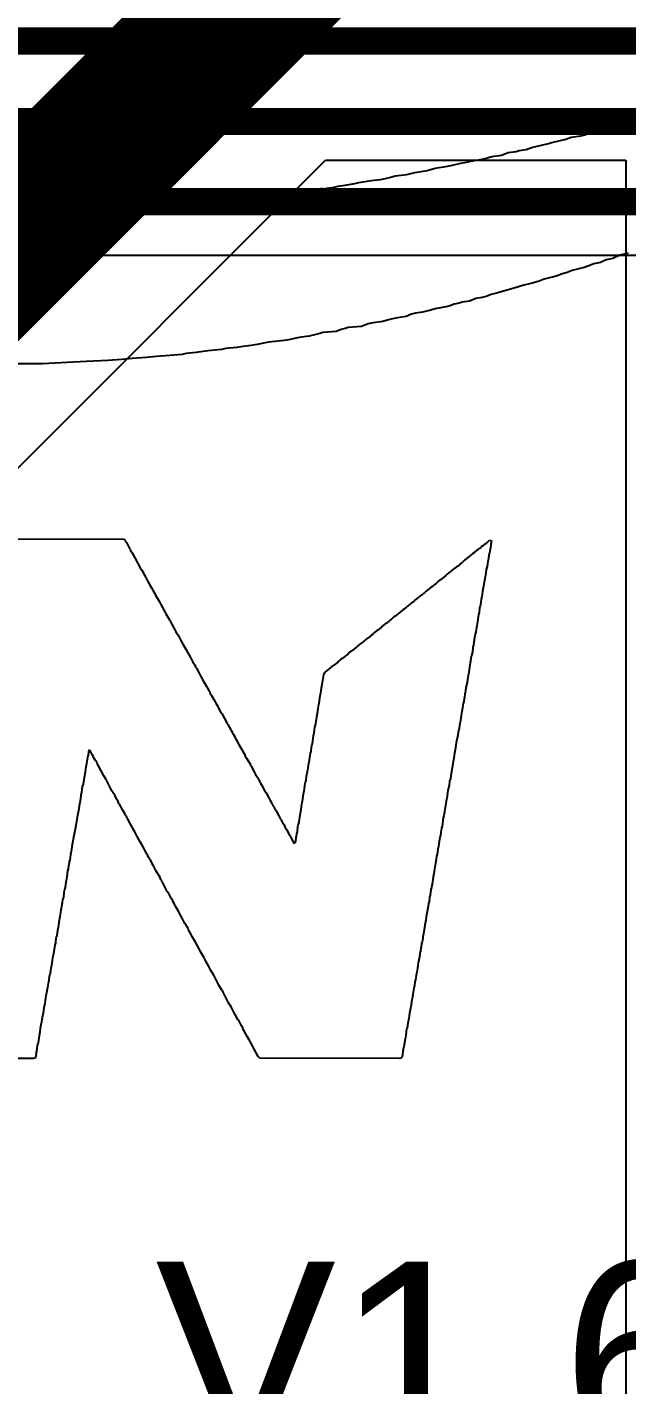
# Model space of a CAD drawing. Header units: inches. Extents: x 0 to 5359, y 0 to 5098.
# Drawn here: x 27.85 to 31.78, y 51.52 to 60.41 of the extents above; entities that cross this region are included whole.
import ezdxf

# ---------------------------------------------------------------- set-up
doc = ezdxf.new("R2010")
doc.units = ezdxf.units.IN
for name, color, linetype in [('Layer 2', 76, 'Continuous'), ('Top Layer', 1, 'Continuous'), ('Top Overlay', 2, 'Continuous')]:
    doc.layers.add(name, color=color, linetype=linetype)
doc.styles.add('Arial', font='', dxfattribs={"height": 0.2})
doc.styles.get('Arial').set_extended_font_data('Arial')

msp = doc.modelspace()

# ---------------------------------------------------------------- linework, layer by layer
at = {"layer": 'Layer 2'}
for p, q in [((22.6326, 52.3609), (29.8093, 59.5376)), ((29.8093, 59.5376), (31.7754, 59.5376)), ((31.7754, 59.5376), (31.7754, 48.771))]:
    msp.add_line(p, q, dxfattribs=at)
msp.add_lwpolyline([(21.4582, 52.7332, 1.016, 1.016, 0), (31, 62.2749, 1.016, 1.016, 0)], format="xyseb", dxfattribs=at)
at = {"layer": 'Top Layer'}
msp.add_line((20.9825, 58.9165), (36.6463, 58.9165), dxfattribs=at)
for points in [[(21.2344, 60.3181, 0.1778, 0.1778, 0), (37.2822, 60.3181, 0.1778, 0.1778, 0)], [(24.0378, 59.7916, 0.1778, 0.1778, 0), (36.9118, 59.7916, 0.1778, 0.1778, 0)], [(20.5486, 59.2661, 0.1778, 0.1778, 0), (36.7911, 59.2661, 0.1778, 0.1778, 0)]]:
    msp.add_lwpolyline(points, format="xyseb", dxfattribs=at)
at = {"layer": 'Top Overlay'}
for p, q in [((31.6009, 59.7311), (31.6443, 59.7478)), ((31.6443, 59.7478), (31.6976, 59.7544)), ((31.6976, 59.7544), (31.7309, 59.7677)), ((31.7309, 59.7677), (31.8375, 59.7944)), ((31.2911, 59.6545), (31.3844, 59.6745)), ((31.3844, 59.6745), (31.4177, 59.6878)), ((31.4177, 59.6878), (31.481, 59.6978)), ((31.481, 59.6978), (31.5077, 59.7044)), ((31.5077, 59.7044), (31.551, 59.7211)), ((31.551, 59.7211), (31.6009, 59.7311)), ((30.8979, 59.5612), (30.9612, 59.5712)), ((30.9612, 59.5712), (31.0046, 59.5878)), ((31.0046, 59.5878), (31.0579, 59.5945)), ((31.0579, 59.5945), (31.0779, 59.6012)), ((31.0779, 59.6012), (31.1245, 59.6078)), ((31.1245, 59.6078), (31.1578, 59.6211)), ((31.1578, 59.6211), (31.2611, 59.6445)), ((31.2611, 59.6445), (31.2911, 59.6545)), ((30.4748, 59.4712), (30.5281, 59.4845)), ((30.5281, 59.4845), (30.6081, 59.4979)), ((30.6081, 59.4979), (30.6414, 59.5045)), ((30.6414, 59.5045), (30.6947, 59.5179)), ((30.6947, 59.5179), (30.7347, 59.5245)), ((30.7347, 59.5245), (30.7613, 59.5312)), ((30.7613, 59.5312), (30.8346, 59.5445)), ((30.8346, 59.5445), (30.8613, 59.5512)), ((30.8613, 59.5512), (30.8979, 59.5612)), ((30.0017, 59.3846), (30.0283, 59.3913)), ((30.0283, 59.3913), (30.1083, 59.4046)), ((30.1083, 59.4046), (30.1683, 59.4112)), ((30.1683, 59.4112), (30.2016, 59.4179)), ((30.2016, 59.4179), (30.2282, 59.4246)), ((30.2282, 59.4246), (30.2649, 59.4346)), ((30.2649, 59.4346), (30.3415, 59.4446)), ((30.3415, 59.4446), (30.3948, 59.4579)), ((30.3948, 59.4579), (30.4748, 59.4712)), ((29.3686, 59.298), (29.4486, 59.3046)), ((29.4486, 59.3046), (29.5019, 59.3113)), ((29.5019, 59.3113), (29.5352, 59.318)), ((29.5352, 59.318), (29.6019, 59.3246)), ((29.6019, 59.3246), (29.6352, 59.3313)), ((29.6352, 59.3313), (29.6752, 59.3379)), ((29.6752, 59.3379), (29.7418, 59.3446)), ((29.7418, 59.3446), (29.7918, 59.3546)), ((29.7918, 59.3546), (29.7984, 59.3479)), ((29.7984, 59.3479), (29.8184, 59.3546)), ((29.8184, 59.3546), (29.8651, 59.3613)), ((29.8651, 59.3613), (29.8917, 59.3679)), ((29.8917, 59.3679), (29.9384, 59.3746)), ((29.9384, 59.3746), (30.0017, 59.3846)), ((28.5757, 59.2113), (28.6423, 59.218)), ((28.6423, 59.218), (28.6523, 59.2213)), ((28.6523, 59.2213), (28.6723, 59.2147)), ((28.6723, 59.2147), (28.7189, 59.2213)), ((28.7189, 59.2213), (28.7789, 59.228)), ((28.7789, 59.228), (28.7989, 59.2347)), ((28.7989, 59.2347), (28.9422, 59.2447)), ((28.9422, 59.2447), (29.0155, 59.2513)), ((29.0155, 59.2513), (29.0821, 59.258)), ((29.0821, 59.258), (29.1088, 59.2646)), ((29.1088, 59.2646), (29.1987, 59.2746)), ((29.1987, 59.2746), (29.3153, 59.2846)), ((29.3153, 59.2846), (29.3686, 59.298)), ((27.8094, 59.1647), (28.0059, 59.1747)), ((28.0059, 59.1747), (28.0559, 59.178)), ((28.0559, 59.178), (28.0726, 59.1747)), ((28.0726, 59.1747), (28.0926, 59.1813)), ((28.0926, 59.1813), (28.2991, 59.188)), ((28.2991, 59.188), (28.3191, 59.1947)), ((28.3191, 59.1947), (28.3325, 59.188)), ((28.3325, 59.188), (28.3524, 59.1947)), ((28.3524, 59.1947), (28.3791, 59.2013)), ((28.3791, 59.2013), (28.5757, 59.2113)), ((31.5676, 58.8582), (31.5343, 58.8448)), ((31.6109, 58.8682), (31.5676, 58.8582)), ((31.6476, 58.8848), (31.6109, 58.8682)), ((31.6909, 58.8948), (31.6476, 58.8848)), ((31.7375, 58.9148), (31.6909, 58.8948)), ((31.7909, 58.9281), (31.7375, 58.9148)), ((31.3211, 58.7782), (31.2411, 58.7582)), ((31.3544, 58.7915), (31.3211, 58.7782)), ((31.391, 58.8015), (31.3544, 58.7915)), ((31.4244, 58.8149), (31.391, 58.8015)), ((31.5043, 58.8348), (31.4244, 58.8149)), ((31.5343, 58.8448), (31.5043, 58.8348)), ((31.0046, 58.6882), (30.9379, 58.6683)), ((31.0512, 58.7016), (31.0046, 58.6882)), ((31.1078, 58.7182), (31.0512, 58.7016)), ((31.1445, 58.7282), (31.1078, 58.7182)), ((31.1711, 58.7349), (31.1445, 58.7282)), ((31.2078, 58.7449), (31.1711, 58.7349)), ((31.2411, 58.7582), (31.2078, 58.7449)), ((30.6514, 58.595), (30.6181, 58.5816)), ((30.6847, 58.6016), (30.6514, 58.595)), ((30.7047, 58.6083), (30.6847, 58.6016)), ((30.7513, 58.6149), (30.7047, 58.6083)), ((30.7947, 58.6316), (30.7513, 58.6149)), ((30.8346, 58.6383), (30.7947, 58.6316)), ((30.8613, 58.6449), (30.8346, 58.6383)), ((30.8946, 58.6583), (30.8613, 58.6449)), ((30.9379, 58.6683), (30.8946, 58.6583)), ((30.2816, 58.505), (30.2482, 58.4983)), ((30.3382, 58.515), (30.2816, 58.505)), ((30.3715, 58.5283), (30.3382, 58.515)), ((30.3982, 58.535), (30.3715, 58.5283)), ((30.4448, 58.5416), (30.3982, 58.535)), ((30.4981, 58.555), (30.4448, 58.5416)), ((30.5281, 58.565), (30.4981, 58.555)), ((30.5614, 58.5716), (30.5281, 58.565)), ((30.6181, 58.5816), (30.5614, 58.5716)), ((29.8784, 58.415), (29.7918, 58.4084)), ((29.9117, 58.4284), (29.8784, 58.415)), ((29.9384, 58.435), (29.9117, 58.4284)), ((29.9584, 58.4417), (29.9384, 58.435)), ((30.045, 58.4484), (29.9584, 58.4417)), ((30.0883, 58.465), (30.045, 58.4484)), ((30.1216, 58.4717), (30.0883, 58.465)), ((30.1849, 58.4817), (30.1216, 58.4717)), ((30.2216, 58.4917), (30.1849, 58.4817)), ((30.2482, 58.4983), (30.2216, 58.4917)), ((29.322, 58.3251), (29.2687, 58.3184)), ((29.362, 58.3317), (29.322, 58.3251)), ((29.4353, 58.3451), (29.362, 58.3317)), ((29.5019, 58.3517), (29.4353, 58.3451)), ((29.5552, 58.3584), (29.5019, 58.3517)), ((29.5885, 58.3651), (29.5552, 58.3584)), ((29.6152, 58.3717), (29.5885, 58.3651)), ((29.6485, 58.3784), (29.6152, 58.3717)), ((29.7018, 58.3851), (29.6485, 58.3784)), ((29.7285, 58.3917), (29.7018, 58.3851)), ((29.7718, 58.4017), (29.7285, 58.3917)), ((29.7918, 58.4084), (29.7718, 58.4017)), ((28.5424, 58.2385), (28.4757, 58.2318)), ((28.6357, 58.2451), (28.5424, 58.2385)), ((28.7023, 58.2518), (28.6357, 58.2451)), ((28.7889, 58.2584), (28.7023, 58.2518)), ((28.8689, 58.2651), (28.7889, 58.2584)), ((28.8955, 58.2718), (28.8689, 58.2651)), ((28.9622, 58.2784), (28.8955, 58.2718)), ((29.0388, 58.2884), (28.9622, 58.2784)), ((29.1288, 58.2984), (29.0388, 58.2884)), ((29.1554, 58.3051), (29.1288, 58.2984)), ((29.2287, 58.3118), (29.1554, 58.3051)), ((29.2687, 58.3184), (29.2287, 58.3118)), ((27.956, 58.2051), (27.3396, 58.2018)), ((28.1159, 58.2118), (27.956, 58.2051)), ((28.2425, 58.2185), (28.1159, 58.2118)), ((28.3824, 58.2251), (28.2425, 58.2185)), ((28.4757, 58.2318), (28.3824, 58.2251)), ((27.5671, 57.0592), (28.488, 57.0569)), ((28.488, 57.0569), (28.496, 57.049)), ((28.496, 57.049), (28.4982, 57.0399)), ((28.4982, 57.0399), (28.505, 57.0331)), ((28.505, 57.0331), (28.5254, 56.9945)), ((28.5254, 56.9945), (28.53, 56.99)), ((28.53, 56.99), (28.5322, 56.9809)), ((30.8006, 56.9809), (30.8142, 56.9923)), ((30.8142, 56.9923), (30.8199, 56.998)), ((30.8199, 56.998), (30.8244, 57.0002)), ((30.8244, 57.0002), (30.8312, 57.007)), ((30.8312, 57.007), (30.8426, 57.0138)), ((30.8426, 57.0138), (30.8471, 57.0184)), ((30.8471, 57.0184), (30.8516, 57.0206)), ((30.8516, 57.0206), (30.8584, 57.0274)), ((30.8584, 57.0274), (30.863, 57.0297)), ((30.863, 57.0297), (30.8834, 57.0501)), ((30.8834, 57.0501), (30.8947, 57.0479)), ((30.8868, 56.99), (30.8845, 56.9809)), ((30.8891, 56.9968), (30.8868, 56.99)), ((30.8913, 57.024), (30.8891, 56.9968)), ((30.8936, 57.0331), (30.8913, 57.024)), ((30.8959, 57.0399), (30.8936, 57.0331)), ((30.8947, 57.0479), (30.8959, 57.0399)), ((28.5322, 56.9809), (28.5413, 56.9673)), ((28.5413, 56.9673), (28.5436, 56.9628)), ((28.5436, 56.9628), (28.5595, 56.9333)), ((28.5595, 56.9333), (28.5776, 56.9015)), ((28.5776, 56.9015), (28.5958, 56.8675)), ((30.7019, 56.9004), (30.7201, 56.9186)), ((30.7201, 56.9186), (30.7246, 56.9208)), ((30.7246, 56.9208), (30.753, 56.9424)), ((30.753, 56.9424), (30.7598, 56.9469)), ((30.7598, 56.9469), (30.762, 56.9515)), ((30.762, 56.9515), (30.7654, 56.9549)), ((30.7654, 56.9549), (30.77, 56.9571)), ((30.77, 56.9571), (30.7768, 56.9639)), ((30.7768, 56.9639), (30.7881, 56.9707)), ((30.7881, 56.9707), (30.8006, 56.9809)), ((30.872, 56.9095), (30.8698, 56.8913)), ((30.8766, 56.9276), (30.872, 56.9095)), ((30.88, 56.956), (30.8766, 56.9276)), ((30.8823, 56.9651), (30.88, 56.956)), ((30.8845, 56.9809), (30.8823, 56.9651)), ((28.5958, 56.8675), (28.6048, 56.8539)), ((28.6048, 56.8539), (28.623, 56.8199)), ((28.623, 56.8199), (28.6321, 56.804)), ((30.5862, 56.8097), (30.5908, 56.8119)), ((30.5908, 56.8119), (30.5987, 56.8176)), ((30.5987, 56.8176), (30.601, 56.8222)), ((30.601, 56.8222), (30.6089, 56.8278)), ((30.6089, 56.8278), (30.6293, 56.8437)), ((30.6293, 56.8437), (30.6418, 56.8539)), ((30.6418, 56.8539), (30.6554, 56.8653)), ((30.6554, 56.8653), (30.6588, 56.8687)), ((30.6588, 56.8687), (30.6634, 56.8709)), ((30.6634, 56.8709), (30.6679, 56.8755)), ((30.6679, 56.8755), (30.6724, 56.8777)), ((30.6724, 56.8777), (30.677, 56.8823)), ((30.677, 56.8823), (30.6815, 56.8845)), ((30.6815, 56.8845), (30.6883, 56.8913)), ((30.6883, 56.8913), (30.6928, 56.8936)), ((30.6928, 56.8936), (30.6974, 56.8981)), ((30.6974, 56.8981), (30.7019, 56.9004)), ((30.8573, 56.8244), (30.855, 56.8063)), ((30.8596, 56.8312), (30.8573, 56.8244)), ((30.8618, 56.8584), (30.8596, 56.8312)), ((30.8675, 56.8777), (30.8618, 56.8584)), ((30.8698, 56.8913), (30.8675, 56.8777)), ((28.6321, 56.804), (28.6457, 56.7791)), ((28.6457, 56.7791), (28.6547, 56.7632)), ((28.6547, 56.7632), (28.6683, 56.7382)), ((28.6683, 56.7382), (28.6797, 56.7178)), ((30.4774, 56.7212), (30.4819, 56.7258)), ((30.4819, 56.7258), (30.4864, 56.728)), ((30.4864, 56.728), (30.4932, 56.7348)), ((30.4932, 56.7348), (30.4978, 56.7371)), ((30.4978, 56.7371), (30.5068, 56.7462)), ((30.5068, 56.7462), (30.5114, 56.7484)), ((30.5114, 56.7484), (30.5205, 56.7575)), ((30.5205, 56.7575), (30.525, 56.7598)), ((30.525, 56.7598), (30.5295, 56.7643)), ((30.5295, 56.7643), (30.5341, 56.7666)), ((30.5341, 56.7666), (30.5386, 56.7711)), ((30.5386, 56.7711), (30.5431, 56.7734)), ((30.5431, 56.7734), (30.5545, 56.7847)), ((30.5545, 56.7847), (30.559, 56.787)), ((30.559, 56.787), (30.5635, 56.7915)), ((30.5635, 56.7915), (30.5681, 56.7938)), ((30.5681, 56.7938), (30.5749, 56.8006)), ((30.5749, 56.8006), (30.5794, 56.8029)), ((30.5794, 56.8029), (30.5862, 56.8097)), ((30.8448, 56.7484), (30.838, 56.7144)), ((30.8482, 56.7745), (30.8448, 56.7484)), ((30.8505, 56.7836), (30.8482, 56.7745)), ((30.8528, 56.7995), (30.8505, 56.7836)), ((30.855, 56.8063), (30.8528, 56.7995)), ((28.6797, 56.7178), (28.691, 56.6997)), ((28.691, 56.6997), (28.6967, 56.6849)), ((28.6967, 56.6849), (28.7024, 56.6792)), ((28.7024, 56.6792), (28.7183, 56.6498)), ((28.7183, 56.6498), (28.7319, 56.6248)), ((30.3639, 56.6305), (30.3707, 56.6373)), ((30.3707, 56.6373), (30.3753, 56.6396)), ((30.3753, 56.6396), (30.3821, 56.6464)), ((30.3821, 56.6464), (30.3866, 56.6486)), ((30.3866, 56.6486), (30.3946, 56.6543)), ((30.3946, 56.6543), (30.3957, 56.6577)), ((30.3957, 56.6577), (30.4002, 56.66)), ((30.4002, 56.66), (30.407, 56.6668)), ((30.407, 56.6668), (30.4116, 56.669)), ((30.4116, 56.669), (30.4161, 56.6736)), ((30.4161, 56.6736), (30.4206, 56.6758)), ((30.4206, 56.6758), (30.4274, 56.6827)), ((30.4274, 56.6827), (30.432, 56.6849)), ((30.432, 56.6849), (30.4388, 56.6917)), ((30.4388, 56.6917), (30.4433, 56.694)), ((30.4433, 56.694), (30.4524, 56.7031)), ((30.4524, 56.7031), (30.4569, 56.7053)), ((30.4569, 56.7053), (30.4637, 56.7121)), ((30.4637, 56.7121), (30.4683, 56.7144)), ((30.4683, 56.7144), (30.4728, 56.7189)), ((30.4728, 56.7189), (30.4774, 56.7212)), ((30.8267, 56.6464), (30.8244, 56.6259)), ((30.8289, 56.66), (30.8267, 56.6464)), ((30.8312, 56.6713), (30.8289, 56.66)), ((30.8335, 56.6804), (30.8312, 56.6713)), ((30.8357, 56.694), (30.8335, 56.6804)), ((30.838, 56.7144), (30.8357, 56.694)), ((28.7319, 56.6248), (28.7409, 56.6089)), ((28.7409, 56.6089), (28.7545, 56.584)), ((28.7545, 56.584), (28.7636, 56.5681)), ((28.7636, 56.5681), (28.7863, 56.5273)), ((30.2528, 56.542), (30.2573, 56.5466)), ((30.2573, 56.5466), (30.2619, 56.5488)), ((30.2619, 56.5488), (30.2664, 56.5534)), ((30.2664, 56.5534), (30.2709, 56.5556)), ((30.2709, 56.5556), (30.2777, 56.5624)), ((30.2777, 56.5624), (30.2823, 56.5647)), ((30.2823, 56.5647), (30.2913, 56.5738)), ((30.2913, 56.5738), (30.2959, 56.576)), ((30.2959, 56.576), (30.3027, 56.5828)), ((30.3027, 56.5828), (30.3072, 56.5851)), ((30.3072, 56.5851), (30.314, 56.5919)), ((30.314, 56.5919), (30.3186, 56.5942)), ((30.3186, 56.5942), (30.3231, 56.5987)), ((30.3231, 56.5987), (30.3276, 56.601)), ((30.3276, 56.601), (30.3322, 56.6055)), ((30.3322, 56.6055), (30.3367, 56.6078)), ((30.3367, 56.6078), (30.3481, 56.6191)), ((30.3481, 56.6191), (30.3526, 56.6214)), ((30.3526, 56.6214), (30.3594, 56.6282)), ((30.3594, 56.6282), (30.3639, 56.6305)), ((30.8085, 56.5466), (30.8063, 56.5329)), ((30.8119, 56.5636), (30.8085, 56.5466)), ((30.8153, 56.576), (30.8119, 56.5636)), ((30.8187, 56.6067), (30.8153, 56.576)), ((30.8221, 56.6169), (30.8187, 56.6067)), ((30.8244, 56.6259), (30.8221, 56.6169)), ((28.7863, 56.5273), (28.7908, 56.5227)), ((28.7908, 56.5227), (28.7931, 56.5137)), ((28.7931, 56.5137), (28.8022, 56.5)), ((28.8022, 56.5), (28.8044, 56.4955)), ((28.8044, 56.4955), (28.8203, 56.466)), ((28.8203, 56.466), (28.8294, 56.4501)), ((30.1439, 56.4558), (30.1484, 56.4581)), ((30.1484, 56.4581), (30.1552, 56.4649)), ((30.1552, 56.4649), (30.1598, 56.4672)), ((30.1598, 56.4672), (30.1666, 56.474)), ((30.1666, 56.474), (30.1711, 56.4762)), ((30.1711, 56.4762), (30.1802, 56.4853)), ((30.1802, 56.4853), (30.1847, 56.4876)), ((30.1847, 56.4876), (30.1915, 56.4944)), ((30.1915, 56.4944), (30.1961, 56.4966)), ((30.1961, 56.4966), (30.2006, 56.5012)), ((30.2006, 56.5012), (30.2052, 56.5035)), ((30.2052, 56.5035), (30.2097, 56.508)), ((30.2097, 56.508), (30.2142, 56.5103)), ((30.2142, 56.5103), (30.221, 56.5171)), ((30.221, 56.5171), (30.2256, 56.5193)), ((30.2256, 56.5193), (30.2369, 56.5307)), ((30.2369, 56.5307), (30.2414, 56.5329)), ((30.2414, 56.5329), (30.2483, 56.5397)), ((30.2483, 56.5397), (30.2528, 56.542)), ((30.7949, 56.4649), (30.7927, 56.4467)), ((30.7972, 56.4785), (30.7949, 56.4649)), ((30.7995, 56.4876), (30.7972, 56.4785)), ((30.804, 56.5148), (30.7995, 56.4876)), ((30.8063, 56.5329), (30.804, 56.5148)), ((28.8294, 56.4501), (28.843, 56.4275)), ((28.843, 56.4275), (28.8612, 56.3934)), ((28.8612, 56.3934), (28.8748, 56.3685)), ((28.8748, 56.3685), (28.8929, 56.3367)), ((30.0305, 56.3651), (30.035, 56.3674)), ((30.035, 56.3674), (30.0418, 56.3742)), ((30.0418, 56.3742), (30.0464, 56.3764)), ((30.0464, 56.3764), (30.0509, 56.381)), ((30.0509, 56.381), (30.0554, 56.3832)), ((30.0554, 56.3832), (30.06, 56.3878)), ((30.06, 56.3878), (30.0645, 56.39)), ((30.0645, 56.39), (30.0759, 56.4014)), ((30.0759, 56.4014), (30.0804, 56.4036)), ((30.0804, 56.4036), (30.0872, 56.4105)), ((30.0872, 56.4105), (30.0917, 56.4127)), ((30.0917, 56.4127), (30.0985, 56.4195)), ((30.0985, 56.4195), (30.1031, 56.4218)), ((30.1031, 56.4218), (30.1099, 56.4286)), ((30.1099, 56.4286), (30.1144, 56.4309)), ((30.1144, 56.4309), (30.1201, 56.4343)), ((30.1201, 56.4343), (30.1224, 56.4388)), ((30.1224, 56.4388), (30.1303, 56.4445)), ((30.1303, 56.4445), (30.1348, 56.449)), ((30.1348, 56.449), (30.1394, 56.4513)), ((30.1394, 56.4513), (30.1439, 56.4558)), ((30.7836, 56.3991), (30.779, 56.3628)), ((30.7858, 56.4127), (30.7836, 56.3991)), ((30.7881, 56.4218), (30.7858, 56.4127)), ((30.7904, 56.4331), (30.7881, 56.4218)), ((30.7927, 56.4467), (30.7904, 56.4331)), ((28.8929, 56.3367), (28.9065, 56.3118)), ((28.9065, 56.3118), (28.9247, 56.28)), ((28.9247, 56.28), (28.9405, 56.2505)), ((29.9193, 56.2766), (29.9239, 56.2789)), ((29.9239, 56.2789), (29.9284, 56.2834)), ((29.9284, 56.2834), (29.933, 56.2857)), ((29.933, 56.2857), (29.9375, 56.2902)), ((29.9375, 56.2902), (29.942, 56.2925)), ((29.942, 56.2925), (29.9488, 56.2993)), ((29.9488, 56.2993), (29.9534, 56.3016)), ((29.9534, 56.3016), (29.9647, 56.3129)), ((29.9647, 56.3129), (29.9692, 56.3152)), ((29.9692, 56.3152), (29.976, 56.322)), ((29.976, 56.322), (29.9806, 56.3243)), ((29.9806, 56.3243), (29.9851, 56.3288)), ((29.9851, 56.3288), (29.9897, 56.3311)), ((29.9897, 56.3311), (29.9942, 56.3356)), ((29.9942, 56.3356), (29.9987, 56.3379)), ((29.9987, 56.3379), (30.0055, 56.3447)), ((30.0055, 56.3447), (30.0101, 56.3469)), ((30.0101, 56.3469), (30.0191, 56.356)), ((30.0191, 56.356), (30.0237, 56.3583)), ((30.0237, 56.3583), (30.0305, 56.3651)), ((30.7643, 56.2936), (30.762, 56.2778)), ((30.7688, 56.3095), (30.7643, 56.2936)), ((30.7711, 56.3163), (30.7688, 56.3095)), ((30.7734, 56.3481), (30.7711, 56.3163)), ((30.779, 56.3628), (30.7734, 56.3481)), ((28.9405, 56.2505), (28.9519, 56.2324)), ((28.9519, 56.2324), (28.9576, 56.2176)), ((28.9576, 56.2176), (28.9632, 56.212)), ((28.9632, 56.212), (28.9814, 56.1779)), ((29.8071, 56.1848), (29.815, 56.1927)), ((29.815, 56.1927), (29.8195, 56.195)), ((29.8195, 56.195), (29.8263, 56.2018)), ((29.8263, 56.2018), (29.8309, 56.204)), ((29.8309, 56.204), (29.8377, 56.2108)), ((29.8377, 56.2108), (29.8422, 56.2131)), ((29.8422, 56.2131), (29.8513, 56.2222)), ((29.8513, 56.2222), (29.8558, 56.2244)), ((29.8558, 56.2244), (29.8626, 56.2313)), ((29.8626, 56.2313), (29.8672, 56.2335)), ((29.8672, 56.2335), (29.8717, 56.2381)), ((29.8717, 56.2381), (29.8762, 56.2403)), ((29.8762, 56.2403), (29.883, 56.2471)), ((29.883, 56.2471), (29.8876, 56.2494)), ((29.8876, 56.2494), (29.8944, 56.2562)), ((29.8944, 56.2562), (29.8989, 56.2585)), ((29.8989, 56.2585), (29.908, 56.2675)), ((29.908, 56.2675), (29.9125, 56.2698)), ((29.9125, 56.2698), (29.9193, 56.2766)), ((30.7496, 56.1995), (30.745, 56.1723)), ((30.7518, 56.2176), (30.7496, 56.1995)), ((30.7541, 56.2313), (30.7518, 56.2176)), ((30.7575, 56.2483), (30.7541, 56.2313)), ((30.7598, 56.2551), (30.7575, 56.2483)), ((30.762, 56.2778), (30.7598, 56.2551)), ((28.9814, 56.1779), (28.995, 56.153)), ((28.995, 56.153), (29.0041, 56.1371)), ((29.0041, 56.1371), (29.0267, 56.0963)), ((29.7832, 56.0815), (29.7878, 56.1065)), ((29.7878, 56.1065), (29.79, 56.1178)), ((29.79, 56.1178), (29.798, 56.1689)), ((29.798, 56.1689), (29.8071, 56.1848)), ((30.7359, 56.1178), (30.7291, 56.0838)), ((30.7382, 56.136), (30.7359, 56.1178)), ((30.7427, 56.1632), (30.7382, 56.136)), ((30.745, 56.1723), (30.7427, 56.1632)), ((29.0267, 56.0963), (29.0358, 56.0804)), ((29.0358, 56.0804), (29.0472, 56.06)), ((29.0472, 56.06), (29.0517, 56.0555)), ((29.0517, 56.0555), (29.054, 56.0464)), ((29.054, 56.0464), (29.063, 56.0328)), ((29.063, 56.0328), (29.0812, 55.9987)), ((29.7696, 55.9953), (29.7719, 56.0158)), ((29.7719, 56.0158), (29.7742, 56.0294)), ((29.7742, 56.0294), (29.7764, 56.0384)), ((29.7764, 56.0384), (29.7787, 56.0498)), ((29.7787, 56.0498), (29.781, 56.0634)), ((29.781, 56.0634), (29.7832, 56.0815)), ((30.7167, 56.0124), (30.7144, 55.9919)), ((30.7189, 56.0192), (30.7167, 56.0124)), ((30.7212, 56.0418), (30.7189, 56.0192)), ((30.7246, 56.0521), (30.7212, 56.0418)), ((30.7269, 56.0657), (30.7246, 56.0521)), ((30.7291, 56.0838), (30.7269, 56.0657)), ((29.0812, 55.9987), (29.0903, 55.9829)), ((29.0903, 55.9829), (29.1061, 55.9579)), ((29.1061, 55.9579), (29.1084, 55.9488)), ((29.1084, 55.9488), (29.1197, 55.9307)), ((29.1197, 55.9307), (29.122, 55.9262)), ((29.122, 55.9262), (29.1288, 55.9148)), ((29.7537, 55.9046), (29.7583, 55.9273)), ((29.7583, 55.9273), (29.7606, 55.9477)), ((29.7606, 55.9477), (29.7628, 55.9613)), ((29.7628, 55.9613), (29.7651, 55.9727)), ((29.7651, 55.9727), (29.7674, 55.9817)), ((29.7674, 55.9817), (29.7696, 55.9953)), ((30.7019, 55.925), (30.6996, 55.916)), ((30.7065, 55.9545), (30.7019, 55.925)), ((30.7099, 55.9806), (30.7065, 55.9545)), ((30.7144, 55.9919), (30.7099, 55.9806)), ((29.1288, 55.9148), (29.147, 55.8808)), ((29.147, 55.8808), (29.1583, 55.8626)), ((29.1583, 55.8626), (29.1628, 55.8513)), ((29.1628, 55.8513), (29.1651, 55.8468)), ((29.1651, 55.8468), (29.1696, 55.8422)), ((29.1696, 55.8422), (29.2014, 55.7833)), ((29.7401, 55.8252), (29.7424, 55.8388)), ((29.7424, 55.8388), (29.7447, 55.8479)), ((29.7447, 55.8479), (29.7469, 55.8615)), ((29.7469, 55.8615), (29.7537, 55.9046)), ((30.686, 55.8366), (30.6838, 55.8184)), ((30.6883, 55.8479), (30.686, 55.8366)), ((30.6906, 55.857), (30.6883, 55.8479)), ((30.6951, 55.8842), (30.6906, 55.857)), ((30.6974, 55.9023), (30.6951, 55.8842)), ((30.6996, 55.916), (30.6974, 55.9023)), ((29.2014, 55.7833), (29.2127, 55.7651)), ((29.2127, 55.7651), (29.2184, 55.7504)), ((29.2184, 55.7504), (29.2241, 55.7447)), ((29.7254, 55.7334), (29.7299, 55.7696)), ((29.7299, 55.7696), (29.7322, 55.7764)), ((29.7322, 55.7764), (29.7345, 55.7855)), ((29.7345, 55.7855), (29.7379, 55.8071)), ((29.7379, 55.8071), (29.7401, 55.8252)), ((30.6736, 55.7628), (30.6656, 55.7231)), ((30.6758, 55.7696), (30.6736, 55.7628)), ((30.6781, 55.7923), (30.6758, 55.7696)), ((30.6804, 55.7991), (30.6781, 55.7923)), ((30.6838, 55.8184), (30.6804, 55.7991)), ((28.2555, 55.6608), (28.2532, 55.6426)), ((28.2589, 55.671), (28.2555, 55.6608)), ((28.2657, 55.6732), (28.2589, 55.671)), ((28.2737, 55.6585), (28.2657, 55.6732)), ((28.2827, 55.6426), (28.2737, 55.6585)), ((29.2241, 55.7447), (29.2422, 55.7107)), ((29.2422, 55.7107), (29.2558, 55.6857)), ((29.2558, 55.6857), (29.2649, 55.6698)), ((29.2649, 55.6698), (29.2785, 55.6472)), ((29.7107, 55.6551), (29.7141, 55.6653)), ((29.7141, 55.6653), (29.7175, 55.6959)), ((29.7175, 55.6959), (29.7197, 55.705)), ((29.7197, 55.705), (29.7231, 55.7175)), ((29.7231, 55.7175), (29.7254, 55.7334)), ((30.6566, 55.6664), (30.6543, 55.6551)), ((30.6588, 55.6755), (30.6566, 55.6664)), ((30.6611, 55.6891), (30.6588, 55.6755)), ((30.6634, 55.7095), (30.6611, 55.6891)), ((30.6656, 55.7231), (30.6634, 55.7095)), ((28.2408, 55.5734), (28.2385, 55.5644)), ((28.2453, 55.6007), (28.2408, 55.5734)), ((28.2487, 55.6267), (28.2453, 55.6007)), ((28.251, 55.6358), (28.2487, 55.6267)), ((28.2532, 55.6426), (28.251, 55.6358)), ((28.2895, 55.6313), (28.2827, 55.6426)), ((28.2941, 55.6199), (28.2895, 55.6313)), ((28.3009, 55.6086), (28.2941, 55.6199)), ((28.3099, 55.595), (28.3009, 55.6086)), ((28.3122, 55.5859), (28.3099, 55.595)), ((28.3213, 55.5723), (28.3122, 55.5859)), ((28.3394, 55.5383), (28.3213, 55.5723)), ((29.2785, 55.6472), (29.2831, 55.6358)), ((29.2831, 55.6358), (29.2921, 55.6222)), ((29.2921, 55.6222), (29.308, 55.5927)), ((29.308, 55.5927), (29.3126, 55.5882)), ((29.3126, 55.5882), (29.3182, 55.5734)), ((29.3182, 55.5734), (29.3216, 55.57)), ((29.3216, 55.57), (29.342, 55.5315)), ((29.6948, 55.5576), (29.697, 55.5757)), ((29.697, 55.5757), (29.6993, 55.5893)), ((29.6993, 55.5893), (29.7016, 55.5984)), ((29.7016, 55.5984), (29.7038, 55.6097)), ((29.7038, 55.6097), (29.7061, 55.6279)), ((29.7061, 55.6279), (29.7084, 55.6369)), ((29.7084, 55.6369), (29.7107, 55.6551)), ((30.6429, 55.587), (30.6395, 55.5564)), ((30.6452, 55.6007), (30.6429, 55.587)), ((30.6475, 55.6097), (30.6452, 55.6007)), ((30.6543, 55.6551), (30.6475, 55.6097)), ((28.2249, 55.4827), (28.2215, 55.4521)), ((28.2272, 55.4963), (28.2249, 55.4827)), ((28.234, 55.5303), (28.2272, 55.4963)), ((28.2362, 55.5507), (28.234, 55.5303)), ((28.2385, 55.5644), (28.2362, 55.5507)), ((28.3576, 55.5065), (28.3394, 55.5383)), ((28.3712, 55.4816), (28.3576, 55.5065)), ((28.3825, 55.4611), (28.3712, 55.4816)), ((29.342, 55.5315), (29.3511, 55.5156)), ((29.3511, 55.5156), (29.367, 55.4906)), ((29.367, 55.4906), (29.3693, 55.4816)), ((29.3693, 55.4816), (29.3806, 55.4634)), ((29.6812, 55.4759), (29.6846, 55.5065)), ((29.6846, 55.5065), (29.6868, 55.5156)), ((29.6868, 55.5156), (29.6902, 55.5326)), ((29.6902, 55.5326), (29.6925, 55.5462)), ((29.6925, 55.5462), (29.6948, 55.5576)), ((30.6271, 55.4872), (30.6214, 55.4725)), ((30.6293, 55.5076), (30.6271, 55.4872)), ((30.6316, 55.5213), (30.6293, 55.5076)), ((30.6339, 55.5326), (30.6316, 55.5213)), ((30.6373, 55.5473), (30.6339, 55.5326)), ((30.6395, 55.5564), (30.6373, 55.5473)), ((28.2113, 55.3988), (28.2056, 55.3795)), ((28.2135, 55.4169), (28.2113, 55.3988)), ((28.2158, 55.4373), (28.2135, 55.4169)), ((28.2215, 55.4521), (28.2158, 55.4373)), ((28.4098, 55.409), (28.3825, 55.4611)), ((28.4188, 55.3954), (28.4098, 55.409)), ((28.4302, 55.3749), (28.4188, 55.3954)), ((29.3806, 55.4634), (29.3829, 55.4589)), ((29.3829, 55.4589), (29.3897, 55.4475)), ((29.3897, 55.4475), (29.4078, 55.4135)), ((29.4078, 55.4135), (29.4192, 55.3954)), ((29.4192, 55.3954), (29.4373, 55.3613)), ((29.6653, 55.3874), (29.6676, 55.3965)), ((29.6676, 55.3965), (29.6698, 55.4078)), ((29.6698, 55.4078), (29.6721, 55.4215)), ((29.6721, 55.4215), (29.6744, 55.4419)), ((29.6744, 55.4419), (29.6766, 55.4555)), ((29.6766, 55.4555), (29.6789, 55.4645)), ((29.6789, 55.4645), (29.6812, 55.4759)), ((30.6089, 55.3942), (30.6066, 55.3738)), ((30.6112, 55.4078), (30.6089, 55.3942)), ((30.6169, 55.4362), (30.6112, 55.4078)), ((30.6191, 55.443), (30.6169, 55.4362)), ((30.6214, 55.4725), (30.6191, 55.443)), ((28.1943, 55.3114), (28.192, 55.2888)), ((28.1988, 55.3296), (28.1943, 55.3114)), ((28.2033, 55.3568), (28.1988, 55.3296)), ((28.2056, 55.3795), (28.2033, 55.3568)), ((28.4426, 55.3511), (28.4302, 55.3749)), ((28.4517, 55.3375), (28.4426, 55.3511)), ((28.4551, 55.325), (28.4517, 55.3375)), ((28.4597, 55.3205), (28.4551, 55.325)), ((28.4687, 55.3046), (28.4597, 55.3205)), ((28.4801, 55.2842), (28.4687, 55.3046)), ((29.4373, 55.3613), (29.4464, 55.3455)), ((29.4464, 55.3455), (29.46, 55.3205)), ((29.46, 55.3205), (29.4645, 55.316)), ((29.4645, 55.316), (29.4668, 55.3069)), ((29.4668, 55.3069), (29.4713, 55.3024)), ((29.4713, 55.3024), (29.4781, 55.2865)), ((29.6494, 55.2854), (29.6517, 55.3058)), ((29.6517, 55.3058), (29.6539, 55.3194)), ((29.6539, 55.3194), (29.6562, 55.3307)), ((29.6562, 55.3307), (29.6585, 55.3398)), ((29.6585, 55.3398), (29.6607, 55.3534)), ((29.6607, 55.3534), (29.663, 55.3738)), ((29.663, 55.3738), (29.6653, 55.3874)), ((30.5998, 55.3398), (30.5908, 55.2831)), ((30.6021, 55.3511), (30.5998, 55.3398)), ((30.6044, 55.3602), (30.6021, 55.3511)), ((30.6066, 55.3738), (30.6044, 55.3602)), ((28.1818, 55.2354), (28.1784, 55.2048)), ((28.1841, 55.2491), (28.1818, 55.2354)), ((28.1863, 55.2581), (28.1841, 55.2491)), ((28.1897, 55.2797), (28.1863, 55.2581)), ((28.192, 55.2888), (28.1897, 55.2797)), ((28.4937, 55.2593), (28.4801, 55.2842)), ((28.4982, 55.2479), (28.4937, 55.2593)), ((28.505, 55.2411), (28.4982, 55.2479)), ((28.5073, 55.232), (28.505, 55.2411)), ((28.5164, 55.2184), (28.5073, 55.232)), ((28.5527, 55.1504), (28.5164, 55.2184)), ((29.4781, 55.2865), (29.4804, 55.2819)), ((29.4804, 55.2819), (29.4849, 55.2774)), ((29.4849, 55.2774), (29.5031, 55.2434)), ((29.5031, 55.2434), (29.5144, 55.223)), ((29.5144, 55.223), (29.519, 55.2184)), ((29.519, 55.2184), (29.5246, 55.2037)), ((29.6358, 55.206), (29.6426, 55.2491)), ((29.6426, 55.2491), (29.6449, 55.2627)), ((29.6449, 55.2627), (29.6471, 55.2717)), ((29.6471, 55.2717), (29.6494, 55.2854)), ((30.5783, 55.2162), (30.5749, 55.1901)), ((30.5806, 55.232), (30.5783, 55.2162)), ((30.584, 55.2445), (30.5806, 55.232)), ((30.5862, 55.2559), (30.584, 55.2445)), ((30.5885, 55.274), (30.5862, 55.2559)), ((30.5908, 55.2831), (30.5885, 55.274)), ((28.1614, 55.1243), (28.1591, 55.1039)), ((28.1659, 55.147), (28.1614, 55.1243)), ((28.1682, 55.1561), (28.1659, 55.147)), ((28.1704, 55.1697), (28.1682, 55.1561)), ((28.1727, 55.181), (28.1704, 55.1697)), ((28.1761, 55.1958), (28.1727, 55.181)), ((28.1784, 55.2048), (28.1761, 55.1958)), ((28.5595, 55.139), (28.5527, 55.1504)), ((28.5776, 55.105), (28.5595, 55.139)), ((29.5246, 55.2037), (29.528, 55.2003)), ((29.528, 55.2003), (29.5371, 55.1844)), ((29.5371, 55.1844), (29.5417, 55.1731)), ((29.5417, 55.1731), (29.5439, 55.1685)), ((29.5439, 55.1685), (29.553, 55.1549)), ((29.553, 55.1549), (29.5689, 55.1254)), ((29.5689, 55.1254), (29.5734, 55.1209)), ((29.6188, 55.1096), (29.6211, 55.1277)), ((29.6211, 55.1277), (29.6256, 55.139)), ((29.6256, 55.139), (29.6279, 55.1753)), ((29.6279, 55.1753), (29.6301, 55.1821)), ((29.6301, 55.1821), (29.6335, 55.1969)), ((29.6335, 55.1969), (29.6358, 55.206)), ((30.5647, 55.1368), (30.5613, 55.113)), ((30.5692, 55.164), (30.5647, 55.1368)), ((30.5726, 55.1765), (30.5692, 55.164)), ((30.5749, 55.1901), (30.5726, 55.1765)), ((28.15, 55.0562), (28.1432, 55.0109)), ((28.1546, 55.0789), (28.15, 55.0562)), ((28.1568, 55.0925), (28.1546, 55.0789)), ((28.1591, 55.1039), (28.1568, 55.0925)), ((28.5958, 55.0733), (28.5776, 55.105)), ((28.6094, 55.0483), (28.5958, 55.0733)), ((28.6207, 55.0279), (28.6094, 55.0483)), ((29.5734, 55.1209), (29.5791, 55.1062)), ((29.5791, 55.1062), (29.5825, 55.1027)), ((29.5825, 55.1027), (29.6018, 55.0653)), ((29.6018, 55.0653), (29.6108, 55.0676)), ((29.6108, 55.0676), (29.6142, 55.0778)), ((29.6142, 55.0778), (29.6165, 55.1027)), ((29.6165, 55.1027), (29.6188, 55.1096)), ((30.5499, 55.0449), (30.5454, 55.0268)), ((30.5522, 55.0585), (30.5499, 55.0449)), ((30.5545, 55.0789), (30.5522, 55.0585)), ((30.5567, 55.0903), (30.5545, 55.0789)), ((30.559, 55.1039), (30.5567, 55.0903)), ((30.5613, 55.113), (30.559, 55.1039)), ((28.133, 54.9508), (28.1285, 54.9417)), ((28.1364, 54.9723), (28.133, 54.9508)), ((28.1387, 54.9905), (28.1364, 54.9723)), ((28.141, 55.0018), (28.1387, 54.9905)), ((28.1432, 55.0109), (28.141, 55.0018)), ((28.6389, 54.9939), (28.6207, 55.0279)), ((28.6423, 54.9905), (28.6389, 54.9939)), ((28.6479, 54.9757), (28.6423, 54.9905)), ((28.657, 54.9621), (28.6479, 54.9757)), ((28.6593, 54.9576), (28.657, 54.9621)), ((28.6683, 54.944), (28.6593, 54.9576)), ((30.5341, 54.9587), (30.5295, 54.9338)), ((30.5363, 54.9791), (30.5341, 54.9587)), ((30.5409, 54.9905), (30.5363, 54.9791)), ((30.5454, 55.0268), (30.5409, 54.9905)), ((28.116, 54.8634), (28.1137, 54.843)), ((28.1194, 54.885), (28.116, 54.8634)), ((28.1239, 54.8963), (28.1194, 54.885)), ((28.1262, 54.9167), (28.1239, 54.8963)), ((28.1307, 54.9349), (28.1262, 54.9167)), ((28.1285, 54.9417), (28.1307, 54.9349)), ((28.6706, 54.9349), (28.6683, 54.944)), ((28.682, 54.9167), (28.6706, 54.9349)), ((28.7001, 54.8827), (28.682, 54.9167)), ((28.7183, 54.851), (28.7001, 54.8827)), ((30.5182, 54.8657), (30.5136, 54.843)), ((30.5205, 54.8793), (30.5182, 54.8657)), ((30.5227, 54.8975), (30.5205, 54.8793)), ((30.525, 54.9111), (30.5227, 54.8975)), ((30.5273, 54.9201), (30.525, 54.9111)), ((30.5295, 54.9338), (30.5273, 54.9201)), ((28.1024, 54.775), (28.1001, 54.7614)), ((28.1047, 54.7954), (28.1024, 54.775)), ((28.1069, 54.809), (28.1047, 54.7954)), ((28.1092, 54.8203), (28.1069, 54.809)), ((28.1115, 54.8294), (28.1092, 54.8203)), ((28.1137, 54.843), (28.1115, 54.8294)), ((28.7251, 54.8396), (28.7183, 54.851)), ((28.7296, 54.8283), (28.7251, 54.8396)), ((28.7341, 54.8237), (28.7296, 54.8283)), ((28.7364, 54.8147), (28.7341, 54.8237)), ((28.7409, 54.8101), (28.7364, 54.8147)), ((28.7727, 54.7489), (28.7409, 54.8101)), ((30.5023, 54.775), (30.5, 54.7614)), ((30.5068, 54.7977), (30.5023, 54.775)), ((30.5091, 54.8113), (30.5068, 54.7977)), ((30.5114, 54.8294), (30.5091, 54.8113)), ((30.5136, 54.843), (30.5114, 54.8294)), ((28.0865, 54.6956), (28.0842, 54.6752)), ((28.0922, 54.7103), (28.0865, 54.6956)), ((28.0956, 54.7409), (28.0922, 54.7103)), ((28.0979, 54.7523), (28.0956, 54.7409)), ((28.1001, 54.7614), (28.0979, 54.7523)), ((28.7772, 54.7444), (28.7727, 54.7489)), ((28.7976, 54.7058), (28.7772, 54.7444)), ((28.7999, 54.7013), (28.7976, 54.7058)), ((28.809, 54.6876), (28.7999, 54.7013)), ((28.8135, 54.6763), (28.809, 54.6876)), ((30.4876, 54.6808), (30.483, 54.6695)), ((30.4898, 54.7126), (30.4876, 54.6808)), ((30.4944, 54.7239), (30.4898, 54.7126)), ((30.5, 54.7614), (30.4944, 54.7239)), ((28.0706, 54.5958), (28.0684, 54.5822)), ((28.0729, 54.6139), (28.0706, 54.5958)), ((28.0752, 54.6275), (28.0729, 54.6139)), ((28.0774, 54.6366), (28.0752, 54.6275)), ((28.0797, 54.6502), (28.0774, 54.6366)), ((28.0842, 54.6752), (28.0797, 54.6502)), ((28.8203, 54.665), (28.8135, 54.6763)), ((28.8294, 54.6491), (28.8203, 54.665)), ((28.8475, 54.6151), (28.8294, 54.6491)), ((28.8589, 54.5946), (28.8475, 54.6151)), ((28.8725, 54.5697), (28.8589, 54.5946)), ((30.4705, 54.5958), (30.4683, 54.5822)), ((30.4728, 54.6048), (30.4705, 54.5958)), ((30.4808, 54.6536), (30.4728, 54.6048)), ((30.483, 54.6695), (30.4808, 54.6536)), ((28.0548, 54.505), (28.0525, 54.4937)), ((28.057, 54.5141), (28.0548, 54.505)), ((28.0593, 54.5277), (28.057, 54.5141)), ((28.0616, 54.5481), (28.0593, 54.5277)), ((28.0684, 54.5822), (28.0616, 54.5481)), ((28.8884, 54.5402), (28.8725, 54.5697)), ((28.8952, 54.5289), (28.8884, 54.5402)), ((28.8974, 54.5243), (28.8952, 54.5289)), ((28.9088, 54.5062), (28.8974, 54.5243)), ((28.9111, 54.4971), (28.9088, 54.5062)), ((30.4569, 54.5141), (30.4501, 54.471)), ((30.4592, 54.5277), (30.4569, 54.5141)), ((30.466, 54.5617), (30.4592, 54.5277)), ((30.4683, 54.5822), (30.466, 54.5617)), ((28.0423, 54.4472), (28.04, 54.4109)), ((28.0457, 54.4506), (28.0423, 54.4472)), ((28.048, 54.4597), (28.0457, 54.4506)), ((28.0502, 54.4801), (28.048, 54.4597)), ((28.0525, 54.4937), (28.0502, 54.4801)), ((28.9201, 54.4835), (28.9111, 54.4971)), ((28.9383, 54.4495), (28.9201, 54.4835)), ((28.9564, 54.4177), (28.9383, 54.4495)), ((28.97, 54.3928), (28.9564, 54.4177)), ((30.4411, 54.4188), (30.4377, 54.4086)), ((30.4433, 54.4279), (30.4411, 54.4188)), ((30.4456, 54.4483), (30.4433, 54.4279)), ((30.4479, 54.4619), (30.4456, 54.4483)), ((30.4501, 54.471), (30.4479, 54.4619)), ((28.0264, 54.3429), (28.023, 54.3213)), ((28.0287, 54.3519), (28.0264, 54.3429)), ((28.0309, 54.3746), (28.0287, 54.3519)), ((28.0332, 54.3814), (28.0309, 54.3746)), ((28.0355, 54.3996), (28.0332, 54.3814)), ((28.04, 54.4109), (28.0355, 54.3996)), ((28.9927, 54.3519), (28.97, 54.3928)), ((29.0131, 54.3134), (28.9927, 54.3519)), ((30.4263, 54.3429), (30.424, 54.3202)), ((30.4286, 54.3519), (30.4263, 54.3429)), ((30.4309, 54.3587), (30.4286, 54.3519)), ((30.4331, 54.3791), (30.4309, 54.3587)), ((30.4354, 54.386), (30.4331, 54.3791)), ((30.4377, 54.4086), (30.4354, 54.386)), ((28.0094, 54.2464), (28.0071, 54.2328)), ((28.0117, 54.2555), (28.0094, 54.2464)), ((28.0139, 54.2669), (28.0117, 54.2555)), ((28.0162, 54.2805), (28.0139, 54.2669)), ((28.0185, 54.2986), (28.0162, 54.2805)), ((28.0207, 54.3122), (28.0185, 54.2986)), ((28.023, 54.3213), (28.0207, 54.3122)), ((29.0222, 54.2975), (29.0131, 54.3134)), ((29.0256, 54.2941), (29.0222, 54.2975)), ((29.0313, 54.2793), (29.0256, 54.2941)), ((29.0426, 54.2612), (29.0313, 54.2793)), ((29.0585, 54.2317), (29.0426, 54.2612)), ((30.4116, 54.2464), (30.4093, 54.2328)), ((30.4138, 54.2669), (30.4116, 54.2464)), ((30.4161, 54.2805), (30.4138, 54.2669)), ((30.4184, 54.2895), (30.4161, 54.2805)), ((30.4218, 54.3111), (30.4184, 54.2895)), ((30.424, 54.3202), (30.4218, 54.3111)), ((27.9946, 54.1591), (27.989, 54.133)), ((27.9969, 54.1659), (27.9946, 54.1591)), ((27.9992, 54.1977), (27.9969, 54.1659)), ((28.0026, 54.2011), (27.9992, 54.1977)), ((28.0049, 54.2147), (28.0026, 54.2011)), ((28.0071, 54.2328), (28.0049, 54.2147)), ((29.0767, 54.1999), (29.0585, 54.2317)), ((29.0993, 54.1568), (29.0767, 54.1999)), ((29.1107, 54.1364), (29.0993, 54.1568)), ((30.3946, 54.1591), (30.3923, 54.1319)), ((30.398, 54.1693), (30.3946, 54.1591)), ((30.4002, 54.1829), (30.398, 54.1693)), ((30.4025, 54.2011), (30.4002, 54.1829)), ((30.4048, 54.2124), (30.4025, 54.2011)), ((30.407, 54.2215), (30.4048, 54.2124)), ((30.4093, 54.2328), (30.407, 54.2215)), ((27.9776, 54.065), (27.9754, 54.0514)), ((27.9799, 54.0741), (27.9776, 54.065)), ((27.9867, 54.1194), (27.9799, 54.0741)), ((27.989, 54.133), (27.9867, 54.1194)), ((29.1288, 54.1024), (29.1107, 54.1364)), ((29.1379, 54.0888), (29.1288, 54.1024)), ((29.1583, 54.0502), (29.1379, 54.0888)), ((30.3809, 54.0775), (30.3764, 54.0457)), ((30.3878, 54.116), (30.3809, 54.0775)), ((30.39, 54.1251), (30.3878, 54.116)), ((30.3923, 54.1319), (30.39, 54.1251)), ((27.9618, 53.9674), (27.9595, 53.9538)), ((27.964, 53.9879), (27.9618, 53.9674)), ((27.9686, 54.006), (27.964, 53.9879)), ((27.9731, 54.0332), (27.9686, 54.006)), ((27.9754, 54.0514), (27.9731, 54.0332)), ((29.1742, 54.0207), (29.1583, 54.0502)), ((29.181, 54.0094), (29.1742, 54.0207)), ((29.1833, 54.0049), (29.181, 54.0094)), ((29.1901, 53.9935), (29.1833, 54.0049)), ((29.2082, 53.9595), (29.1901, 53.9935)), ((30.3639, 53.9742), (30.3617, 53.9652)), ((30.3673, 53.9958), (30.3639, 53.9742)), ((30.3696, 54.0049), (30.3673, 53.9958)), ((30.3719, 54.0276), (30.3696, 54.0049)), ((30.3764, 54.0457), (30.3719, 54.0276)), ((27.947, 53.8869), (27.9447, 53.8778)), ((27.9493, 53.8937), (27.947, 53.8869)), ((27.9515, 53.9141), (27.9493, 53.8937)), ((27.9538, 53.9209), (27.9515, 53.9141)), ((27.9561, 53.9436), (27.9538, 53.9209)), ((27.9595, 53.9538), (27.9561, 53.9436)), ((29.2196, 53.9391), (29.2082, 53.9595)), ((29.2354, 53.9096), (29.2196, 53.9391)), ((29.2445, 53.896), (29.2354, 53.9096)), ((29.2468, 53.8869), (29.2445, 53.896)), ((29.2558, 53.8733), (29.2468, 53.8869)), ((30.3481, 53.8858), (30.3458, 53.8722)), ((30.3503, 53.8971), (30.3481, 53.8858)), ((30.3526, 53.9062), (30.3503, 53.8971)), ((30.3549, 53.9175), (30.3526, 53.9062)), ((30.3571, 53.9357), (30.3549, 53.9175)), ((30.3617, 53.9652), (30.3571, 53.9357)), ((27.9323, 53.8041), (27.9255, 53.7588)), ((27.9368, 53.8268), (27.9323, 53.8041)), ((27.9402, 53.8529), (27.9368, 53.8268)), ((27.9425, 53.862), (27.9402, 53.8529)), ((27.9447, 53.8778), (27.9425, 53.862)), ((29.2581, 53.8688), (29.2558, 53.8733)), ((29.2672, 53.8552), (29.2581, 53.8688)), ((29.2695, 53.8461), (29.2672, 53.8552)), ((29.2808, 53.8279), (29.2695, 53.8461)), ((29.2967, 53.7984), (29.2808, 53.8279)), ((29.308, 53.778), (29.2967, 53.7984)), ((30.3322, 53.7928), (30.3299, 53.7837)), ((30.3344, 53.8064), (30.3322, 53.7928)), ((30.3378, 53.8325), (30.3344, 53.8064)), ((30.3401, 53.8484), (30.3378, 53.8325)), ((30.3435, 53.8518), (30.3401, 53.8484)), ((30.3458, 53.8722), (30.3435, 53.8518)), ((27.9153, 53.7009), (27.9107, 53.6896)), ((27.9187, 53.7202), (27.9153, 53.7009)), ((27.9209, 53.7383), (27.9187, 53.7202)), ((27.9232, 53.7497), (27.9209, 53.7383)), ((27.9255, 53.7588), (27.9232, 53.7497)), ((29.3171, 53.7622), (29.308, 53.778)), ((29.3307, 53.7372), (29.3171, 53.7622)), ((29.3398, 53.7213), (29.3307, 53.7372)), ((29.367, 53.6692), (29.3398, 53.7213)), ((30.3186, 53.7157), (30.3106, 53.6669)), ((30.322, 53.7327), (30.3186, 53.7157)), ((30.3242, 53.7417), (30.322, 53.7327)), ((30.3276, 53.7724), (30.3242, 53.7417)), ((30.3299, 53.7837), (30.3276, 53.7724)), ((27.896, 53.6544), (26.9682, 53.6567)), ((27.9062, 53.6578), (27.896, 53.6544)), ((27.9085, 53.6646), (27.9062, 53.6578)), ((27.913, 53.6828), (27.9085, 53.6646)), ((27.9107, 53.6896), (27.913, 53.6828)), ((29.3795, 53.6567), (29.367, 53.6692)), ((30.2936, 53.6544), (29.3795, 53.6567)), ((30.3027, 53.6567), (30.2936, 53.6544)), ((30.3106, 53.6669), (30.3027, 53.6567))]:
    msp.add_line(p, q, dxfattribs=at)

# ---------------------------------------------------------------- texts
at = {"layer": 'Top Overlay', "style": 'Arial'}
msp.add_text('OFP_MSM_V1.6.3', height=1.27, dxfattribs=at).set_placement((18.936, 51.0543))

doc.saveas('drawing.dxf')
